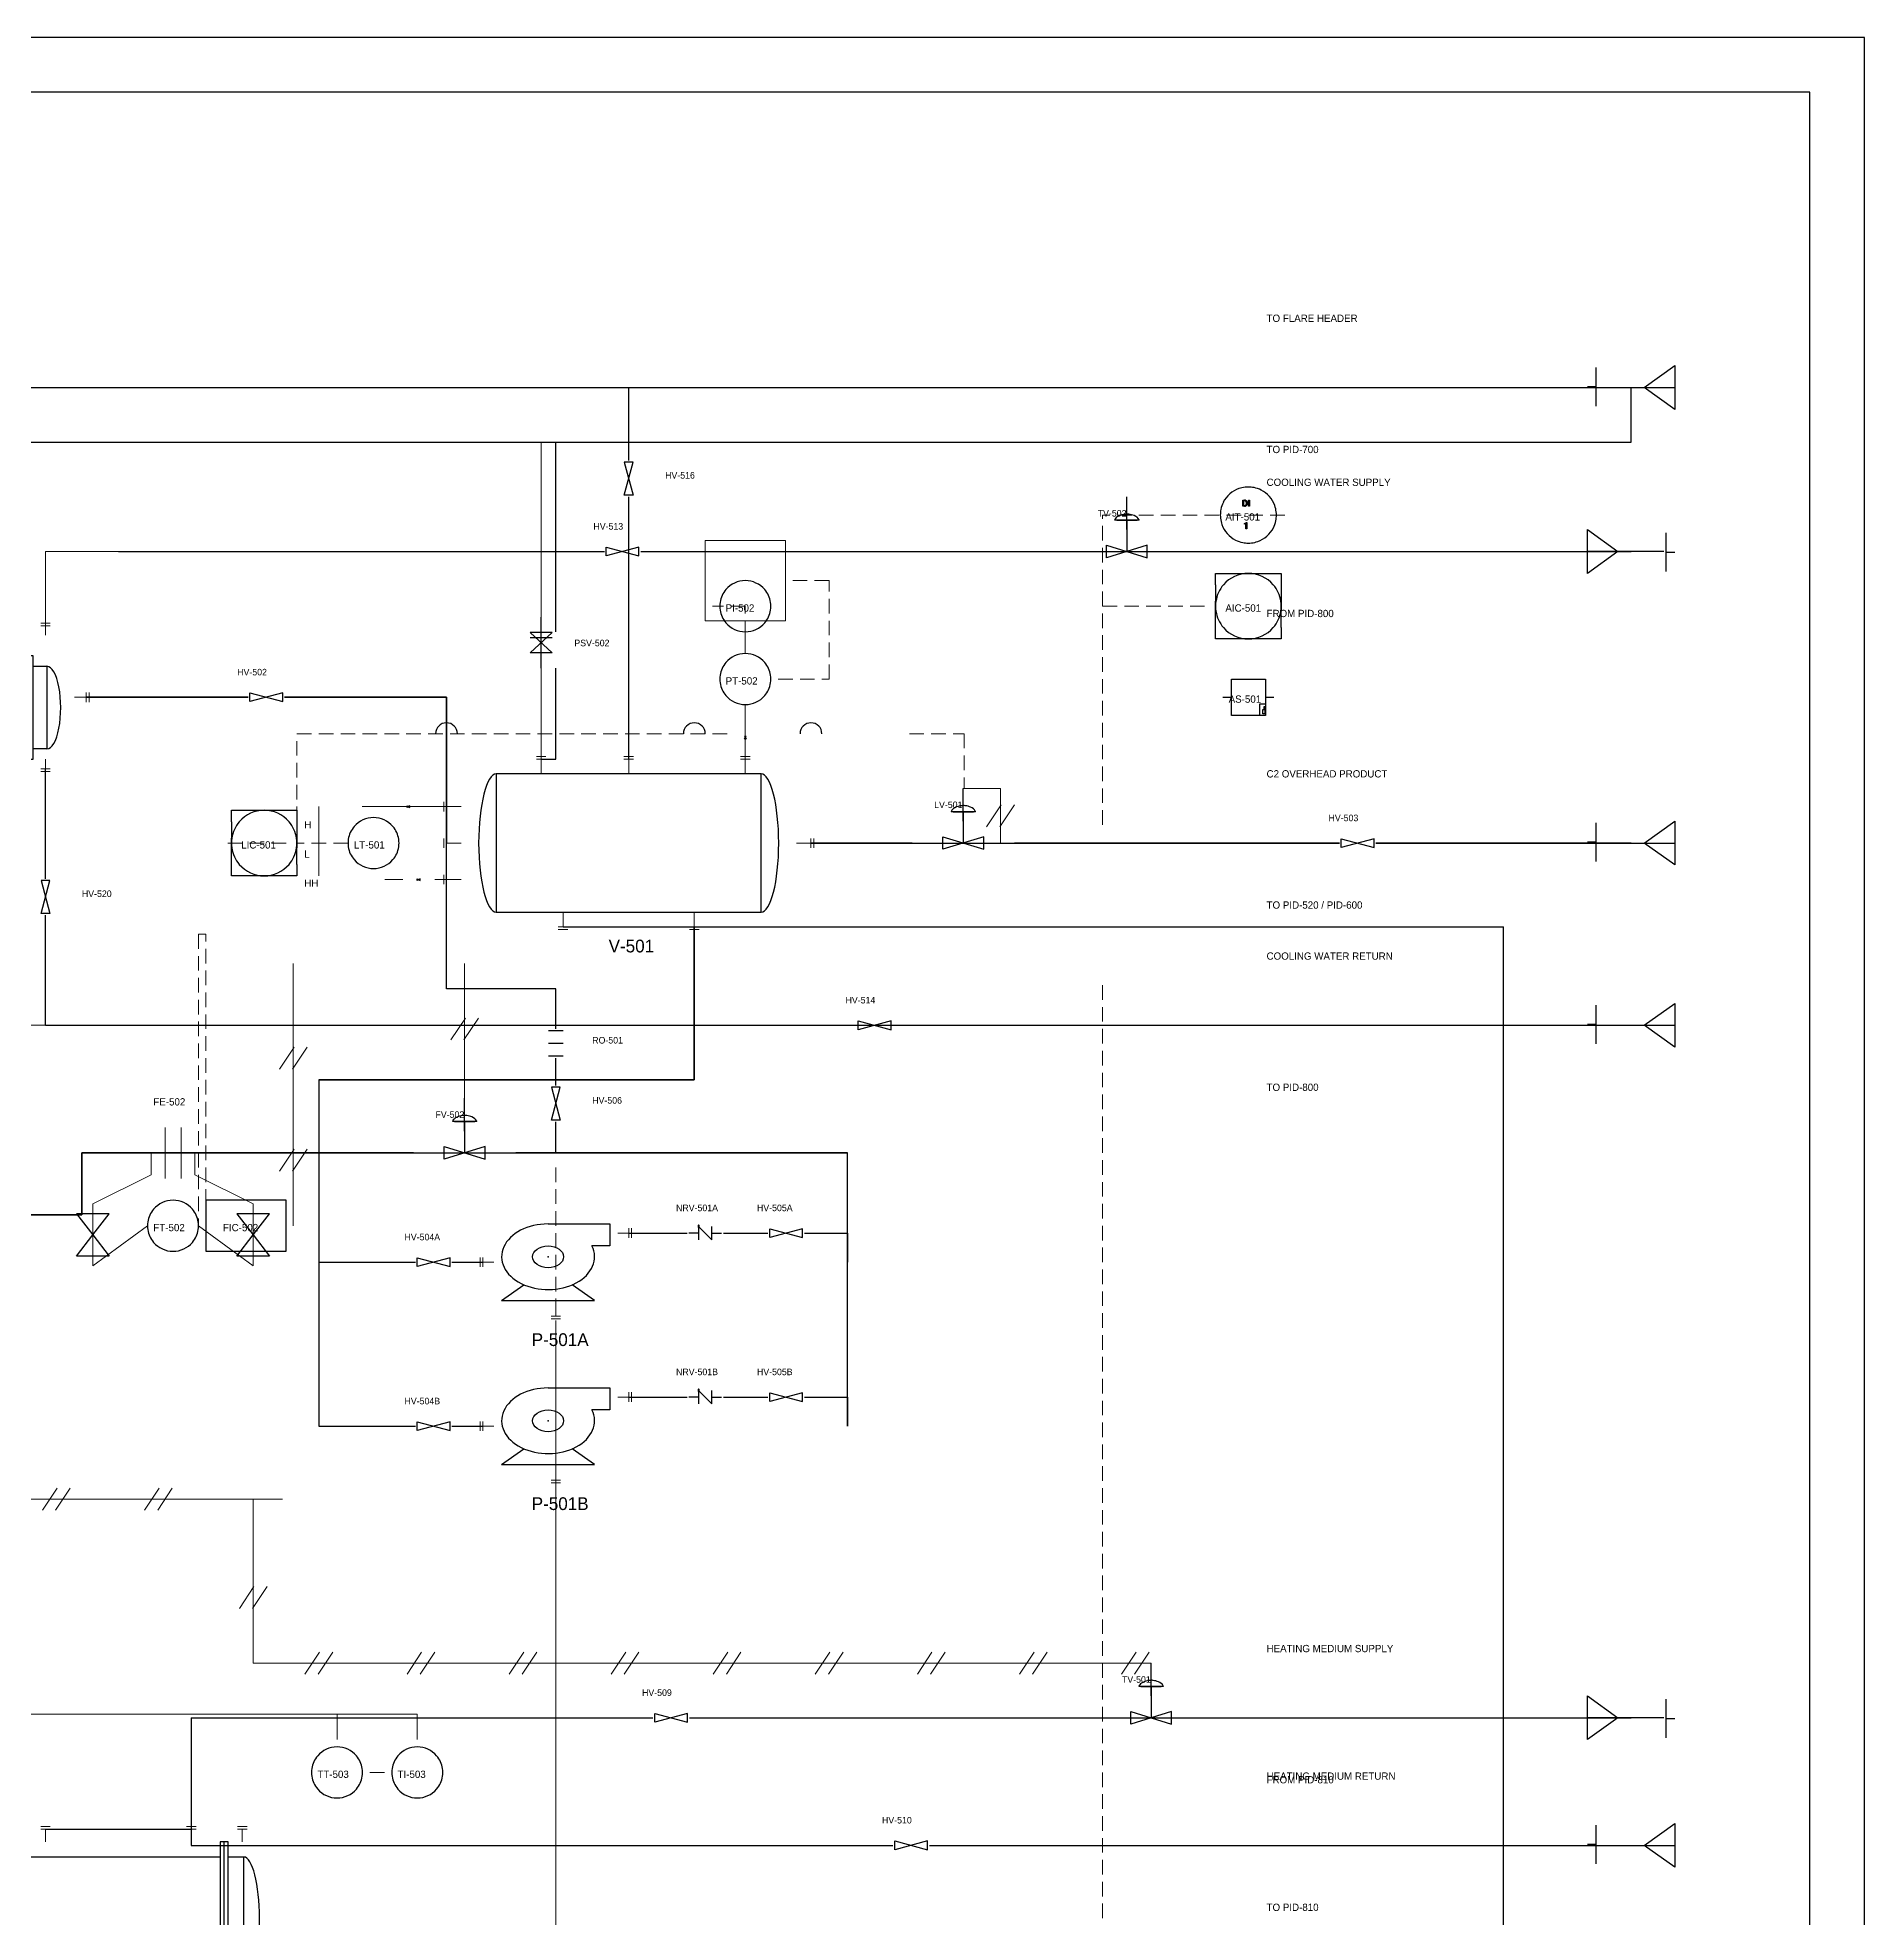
# Model space of a CAD drawing. Header units: metres. Extents: x 10 to 1179, y 10 to 831.
# Drawn here: x 678 to 1179, y 315 to 831 of the extents above; entities that cross this region are included whole.
import ezdxf

# ---------------------------------------------------------------- set-up
doc = ezdxf.new("R2010")
doc.units = ezdxf.units.M
for name, color, linetype in [('BORDER', 7, 'Continuous'), ('DRAIN', 8, 'Continuous'), ('FLARE', 7, 'Continuous'), ('IMPULSE_LINE', 8, 'Continuous'), ('INSTRUMENT', 7, 'Continuous'), ('NOZZLES', 7, 'Continuous'), ('PROCESS', 7, 'Continuous'), ('SIGNAL_ELECTRIC', 8, 'Continuous'), ('SIGNAL_PNEUMATIC', 8, 'Continuous'), ('SYMBOLS', 7, 'Continuous'), ('TEXT', 7, 'Continuous'), ('UTILITY', 8, 'Continuous'), ('VALVES', 7, 'Continuous')]:
    doc.layers.add(name, color=color, linetype=linetype)

# ---------------------------------------------------------------- blocks, each defined once
blk = doc.blocks.new('YAML_PID_OFFPAGE_CONNECTOR')
at = {"layer": 'DEFAULT_1_2_778'}
for p, q in [((2.649, 0.672), (2.649, -0.731)), ((2.683, -0.03), (3.324, -0.03))]:
    blk.add_line(p, q, dxfattribs=at)
at = {"layer": 'DEFAULT_255_2_778'}
for p, q in [((-3.324, 0), (-3.324, 0.794)), ((-3.324, 0.794), (-0.996, 0)), ((2.497, 0), (-3.324, 0)), ((-0.996, 0), (-3.324, -0.794)), ((-3.324, -0.794), (-3.324, 0))]:
    blk.add_line(p, q, dxfattribs=at)
blk = doc.blocks.new('YAML_PID_REBOILER')
for p, q in [((-1.6875, -0.625), (-1.6875, 0.625)), ((1.6875, -0.625), (1.6875, 0.625))]:
    blk.add_line(p, q)
for points in [[(-1.75, 0.625), (-1.625, 0.625), (-1.625, -0.625), (-1.75, -0.625)], [(1.75, 0.625), (1.625, 0.625), (1.625, -0.625), (1.75, -0.625)]]:
    blk.add_lwpolyline(points, close=True)
at = {"linetype": 'CONTINUOUS'}
for points in [[(-1.75, 0.5), (-2, 0.5), (-2, -0.5)], [(1.625, 0.5), (-1.625, 0.5)], [(1.75, -0.5), (2, -0.5), (2, 0.5), (1.75, 0.5)], [(-2, -0.5), (-1.75, -0.5)], [(-1.625, -0.5), (1.625, -0.5)]]:
    blk.add_lwpolyline(points, dxfattribs=at)
for centre, major_axis in [((-2, 0), (0, -0.5)), ((2, 0), (0, 0.5))]:
    blk.add_ellipse(centre, major_axis=major_axis, ratio=0.5, start_param=3.1415927, end_param=6.2831853)
blk = doc.blocks.new('YAML_PID_OVERHEAD_CONDENSER')
for p, q in [((-0.875, 0.75), (0.875, 0.75)), ((-1.6875, -0.75), (-1.6875, 0.5)), ((1.6875, -0.75), (1.6875, 0.5))]:
    blk.add_line(p, q)
for points in [[(-0.875, -0.625), (-0.875, 0.75), (-1.4375, 0.375), (-1.4375, -0.625)], [(0.875, -0.625), (0.875, 0.75), (1.4375, 0.375), (1.4375, -0.625)]]:
    blk.add_lwpolyline(points)
for points in [[(-1.75, 0.5), (-1.625, 0.5), (-1.625, -0.75), (-1.75, -0.75)], [(1.75, 0.5), (1.625, 0.5), (1.625, -0.75), (1.75, -0.75)]]:
    blk.add_lwpolyline(points, close=True)
at = {"linetype": 'CONTINUOUS'}
for points in [[(-1.75, 0.375), (-2, 0.375), (-2, -0.625)], [(-1.4375, 0.375), (-1.625, 0.375)], [(1.625, 0.375), (1.4375, 0.375)], [(1.75, 0.375), (2, 0.375), (2, -0.625)], [(-2, -0.625), (-1.75, -0.625)], [(-1.625, -0.625), (1.625, -0.625)], [(2, -0.625), (1.75, -0.625)]]:
    blk.add_lwpolyline(points, dxfattribs=at)
for centre, start_param, end_param in [((-2, -0.125), 3.1415927, 6.2831853), ((2, -0.125), 0, 3.1415927)]:
    blk.add_ellipse(centre, major_axis=(0, -0.5), ratio=0.5, start_param=start_param, end_param=end_param)
blk = doc.blocks.new('YAML_PID_REFLUX_DRUM')
at = {"layer": 'EQUIP'}
blk.add_lwpolyline([(-1.875, -0.5), (1.875, -0.5), (1.875, 0.5), (-1.875, 0.5)], close=True, dxfattribs=at)
for centre, major_axis in [((-1.875, 0), (0, -0.5)), ((1.875, 0), (0, 0.5))]:
    blk.add_ellipse(centre, major_axis=major_axis, ratio=0.5, start_param=3.141593, end_param=6.283185, dxfattribs=at)
blk = doc.blocks.new('YAML_PID_CENTRIFUGAL_PUMP')
for points in [[(-0.062, 0.437), (0.437, 0.437), (0.437, 0.187), (0.291, 0.187)], [(-0.438, -0.438), (-0.258, -0.258)], [(0.312, -0.438), (0.133, -0.258)], [(-0.438, -0.438), (0.312, -0.438)]]:
    blk.add_lwpolyline(points)
blk.add_circle((-0.062, 0.062), 0.125)
blk.add_arc((-0.062, 0.062), 0.375, 90, 19.4712)
blk.add_point((-0.062, 0.062))
blk = doc.blocks.new('YAML_PID_MANUAL_BLOCK_VALVE')
blk.add_lwpolyline([(-0.5, -0.3), (-0.5, 0.3), (0.5, -0.3), (0.5, 0.3), (-0.5, -0.3)])
blk = doc.blocks.new('YAML_PID_CONTROL_VALVE')
at = {"layer": 'DEFAULT_255_2_778'}
for p, q in [((1.59, 3.3), (-1.59, 3.3)), ((-1.32, 3.3), (1.32, 3.3)), ((0, 3.3), (0, -3.31)), ((1.59, 3.3), (1.59, 3.3)), ((2.65, -1.99), (-2.65, -4.64)), ((-2.65, -4.64), (-2.65, -1.99)), ((-2.65, -1.99), (2.65, -4.64)), ((2.65, -4.64), (2.65, -1.99)), ((-6.61, -3.31), (6.61, -3.31))]:
    blk.add_line(p, q, dxfattribs=at)
for centre, radius, start, end in [((-0.12, 3.05), 1.49, 139.274, 170.2375), ((0.08, 2.88), 1.75, 107.8085, 139.4549), ((0.03, 3.03), 1.6, 100.7622, 107.7138), ((0.01, 3.18), 1.44, 91.8616, 100.8049), ((0, 3.29), 1.33, 90.0038, 91.7662), ((0, 3.22), 1.41, 80.7831, 89.8951), ((-0.02, 3.11), 1.52, 79.284, 80.8774), ((-0.07, 2.91), 1.72, 54.0163, 78.868), ((0.03, 3), 1.59, 16.9721, 54.9197), ((0.18, 3.07), 1.43, 9.4624, 16.199)]:
    blk.add_arc(centre, radius, start, end, dxfattribs=at)
blk = doc.blocks.new('YAML_PID_CHECK_VALVE')
at = {"layer": 'DEFAULT_255_2_778'}
for p, q in [((-2.91, 1.19), (-2.91, 1.19)), ((2.65, -1.46), (-2.65, 1.19)), ((-2.65, 1.19), (2.65, -1.46)), ((-2.65, 1.19), (-2.65, -1.46)), ((2.65, -1.46), (2.65, 1.19)), ((-2.65, -0.13), (-6.61, -0.13)), ((2.65, -0.13), (6.61, -0.13))]:
    blk.add_line(p, q, dxfattribs=at)
for start, end in [(89.871, 180.129), (179.871, 270.129), (359.871, 90.129), (269.871, 0.129)]:
    blk.add_arc((-2.65, 1.19), 0.264, start, end, dxfattribs=at)
blk = doc.blocks.new('YAML_PID_RESTRICTION_ORIFICE')
for p, q in [((-0.5, -0.6), (-0.5, 0.6)), ((0, -0.6), (0, 0.6)), ((0.5, -0.6), (0.5, 0.6))]:
    blk.add_line(p, q)
blk = doc.blocks.new('YAML_PID_RELIEF_VALVE')
at = {"layer": 'DEFAULT_255_2_778'}
for p, q in [((2.65, 1.32), (-2.65, -1.32)), ((-2.65, -1.32), (-2.65, 1.32)), ((-2.65, 1.32), (2.65, -1.32)), ((1.32, 1.32), (1.32, -1.32)), ((2.65, -1.32), (2.65, 1.32)), ((-6.61, 0), (6.61, 0))]:
    blk.add_line(p, q, dxfattribs=at)
blk = doc.blocks.new('YAML_PID_FIELD_INSTRUMENT')
for start, end in [(40.5416, 139.4584), (171.3731, 188.6269), (139.4584, 171.3731), (8.6269, 40.5416), (351.3731, 8.6269), (188.6269, 220.5416), (220.5416, 319.4584), (319.4584, 351.3731)]:
    blk.add_arc((0, 0), 0.5, start, end)
blk = doc.blocks.new('YAML_PID_DCS_CONTROLLER')
for p, q in [((-0.5, 0.325), (-0.5, 0.075)), ((0.5, 0.325), (0.5, 0.075)), ((-0.5, -0.325), (-0.5, -0.075)), ((0.5, -0.325), (0.5, -0.075))]:
    blk.add_line(p, q)
for points in [[(-0.5, 0.325), (-0.5, 0.5), (0.5, 0.5), (0.5, 0.325)], [(-0.5, -0.075), (-0.5, 0.075)], [(0.5, 0.075), (0.5, -0.075)], [(0.5, -0.325), (0.5, -0.5), (-0.5, -0.5), (-0.5, -0.325)]]:
    blk.add_lwpolyline(points)
for start, end in [(139.4584, 171.3731), (40.5416, 139.4584), (8.6269, 40.5416), (171.3731, 188.6269), (351.3731, 8.6269), (188.6269, 220.5416), (319.4584, 351.3731), (220.5416, 319.4584)]:
    blk.add_arc((0, 0), 0.5, start, end)
blk = doc.blocks.new('YAML_PID_ANALYZER')
at = {"layer": 'DEFAULT_255_1_542'}
for p, q in [((-1.31, 2.06), (-1.31, 3.52)), ((-1.31, 3.52), (-0.9, 3.52)), ((-0.91, 2.06), (-1.31, 2.06)), ((-0.9, 3.37), (-1.12, 3.37)), ((-1.12, 3.37), (-1.12, 2.22)), ((-1.12, 2.22), (-0.92, 2.22)), ((-0.45, 2.75), (-0.45, 2.84)), ((-0.26, 2.84), (-0.26, 2.75)), ((0.05, 2.06), (0.05, 3.52)), ((0.05, 3.52), (0.24, 3.52)), ((0.24, 2.06), (0.05, 2.06)), ((0.24, 3.52), (0.24, 2.06)), ((-0.94, -1.96), (-0.4, -1.76)), ((-0.94, -2.13), (-0.94, -1.96)), ((-0.56, -1.99), (-0.94, -2.13)), ((-0.56, -3.23), (-0.56, -1.99)), ((-0.37, -3.23), (-0.56, -3.23)), ((-0.4, -1.76), (-0.37, -1.76)), ((-0.37, -1.76), (-0.37, -3.23))]:
    blk.add_line(p, q, dxfattribs=at)
for centre, radius, start, end in [((-0.91, 2.8), 0.576, 269.4971, 284.0204), ((-0.92, 2.91), 0.849, 270.4445, 278.451), ((-0.9, 2.79), 0.733, 75.4101, 90.3803), ((-0.9, 2.79), 0.571, 79.2151, 89.7446), ((-0.86, 2.98), 0.385, 40.384, 80.1432), ((-0.88, 2.72), 0.658, 278.1073, 299.0339), ((-0.87, 2.63), 0.399, 283.77, 318.1556), ((-0.87, 2.91), 0.61, 60.1456, 75.189), ((-0.91, 2.66), 0.452, 318.7416, 343.6873), ((-0.85, 2.95), 0.57, 26.5254, 60.1451), ((-0.89, 2.95), 0.426, 26.5778, 40.1533), ((-0.84, 2.64), 0.561, 299.2531, 333.4571), ((-1.01, 2.9), 0.554, 9.6572, 26.1932), ((-1.14, 2.73), 0.688, 343.3325, 355.8548), ((-1.3, 2.84), 0.854, 359.6455, 9.8607), ((-1.4, 2.75), 0.951, 355.4989, 0.0788), ((-0.99, 2.87), 0.729, 7.403, 26.8321), ((-0.96, 2.7), 0.699, 333.0707, 348.7181), ((-1.17, 2.74), 0.91, 348.729, 0.3013), ((-1.19, 2.84), 0.93, 0.1606, 7.7176)]:
    blk.add_arc(centre, radius, start, end, dxfattribs=at)
at = {"layer": 'DEFAULT_255_2_778'}
blk.add_line((-6.61, 0), (-6.61, 0), dxfattribs=at)
for centre, radius, start, end in [((-0.01, 0.01), 6.61, 109.7078, 153.0328), ((-0.02, 0.01), 6.6, 96.3164, 109.6517), ((0, -0.13), 6.74, 89.9875, 96.3278), ((0, -0.08), 6.69, 78.5415, 90.0352), ((0.03, 0.04), 6.57, 63.0463, 78.5245), ((0.01, 0.01), 6.61, 19.7078, 63.0328), ((0.08, 0), 6.69, 168.5415, 180.0352), ((-0.04, 0.03), 6.57, 153.0463, 168.5245), ((0.01, 0.02), 6.6, 6.3164, 19.6517), ((-0.13, 0), 6.74, 359.9875, 6.3278), ((0.13, 0), 6.74, 179.9875, 186.3278), ((-0.01, -0.02), 6.6, 186.3164, 199.6517), ((-0.01, -0.01), 6.61, 199.7078, 243.0328), ((0.01, -0.01), 6.61, 289.7078, 333.0328), ((0.04, -0.03), 6.57, 333.0463, 348.5245), ((-0.08, 0), 6.69, 348.5415, 0.0352), ((-0.03, -0.04), 6.57, 243.0463, 258.5245), ((0, 0.08), 6.69, 258.5415, 270.0352), ((0, 0.13), 6.74, 269.9875, 276.3278), ((0.02, -0.01), 6.6, 276.3164, 289.6517)]:
    blk.add_arc(centre, radius, start, end, dxfattribs=at)
blk = doc.blocks.new('YAML_PID_SAMPLE_POINT')
at = {"layer": 'DEFAULT_255_2_778'}
for p, q in [((-7.97, 0), (-5.32, 0)), ((-5.26, 2.65), (5.33, 2.65)), ((-5.26, -2.65), (-5.26, 2.65)), ((5.32, 0), (7.97, 0)), ((5.33, 2.65), (5.33, -2.65)), ((5.33, -2.65), (-5.26, -2.65)), ((3.61, -0.93), (5.33, -0.93)), ((3.61, -2.65), (3.61, -0.93)), ((5.33, -2.65), (3.61, -2.65)), ((4.53, -2.38), (4.53, -1.77)), ((4.53, -1.77), (4.89, -1.77)), ((4.89, -2.38), (4.53, -2.38)), ((4.89, -1.77), (4.89, -1.32)), ((4.89, -1.32), (5.19, -1.32)), ((5.19, -2.38), (4.89, -2.38)), ((5.19, -1.32), (5.19, -2.38)), ((5.33, -0.93), (5.33, -2.65))]:
    blk.add_line(p, q, dxfattribs=at)

msp = doc.modelspace()

# ---------------------------------------------------------------- linework, layer by layer
at = {"layer": 'BORDER'}
for points in [[(10, 10), (1179, 10), (1179, 831), (10, 831), (10, 10)], [(25, 25), (1164, 25), (1164, 816), (25, 816), (25, 25)]]:
    msp.add_lwpolyline(points, dxfattribs=at)
at = {"layer": 'DRAIN', "lineweight": 25}
for points in [[(680, 600.2), (680, 630.4)], [(680, 560), (680, 590.2)], [(822, 587), (1080, 587)], [(1080, 125), (1080, 587)], [(680, 560), (1115, 560)]]:
    msp.add_lwpolyline(points, dxfattribs=at)
at = {"layer": 'FLARE', "lineweight": 13}
for p, q in [((816, 672), (816, 720)), ((816, 633), (816, 658))]:
    msp.add_line(p, q, dxfattribs=at)
at = {"layer": 'FLARE', "lineweight": 25}
for points in [[(600, 735), (1115, 735)], [(840, 715), (840, 735)], [(840, 735), (1115, 735)], [(1115, 720), (1115, 735)], [(1115, 720), (1115, 735)], [(1115, 720), (1115, 735)], [(430, 720), (1115, 720)], [(465, 720), (1115, 720)], [(820, 672), (820, 720)], [(820, 720), (1115, 720)], [(840, 633), (840, 705)], [(820, 633), (820, 658)], [(816, 633), (820, 633)]]:
    msp.add_lwpolyline(points, dxfattribs=at)
at = {"layer": 'IMPULSE_LINE', "lineweight": 13}
for p, q in [((872, 662), (872, 671)), ((872, 638), (872, 648)), ((872, 633), (872, 638)), ((755, 620), (755, 601)), ((775, 620), (766.9, 620)), ((790, 620), (784, 620)), ((778, 600), (773.1, 600)), ((790, 600), (786.8, 600)), ((653.6, 371), (782, 371)), ((760, 371), (760, 364)), ((782, 371), (782, 364))]:
    msp.add_line(p, q, dxfattribs=at)
at = {"layer": 'IMPULSE_LINE', "lineweight": 18}
for p, q in [((790, 620), (766.92, 620)), ((709, 525), (709, 519)), ((721, 525), (721, 519)), ((709, 519), (693, 511)), ((721, 519), (737, 511)), ((693, 511), (693, 494)), ((737, 511), (737, 494)), ((693, 494), (708, 505)), ((737, 494), (722, 505))]:
    msp.add_line(p, q, dxfattribs=at)
at = {"layer": 'INSTRUMENT'}
for p, q in [((976.67, 696), (976.67, 705)), ((820, 668), (820, 680)), ((931.8, 616), (931.8, 625)), ((795, 531), (795, 540)), ((983.33, 376), (983.33, 385))]:
    msp.add_line(p, q, dxfattribs=at)
at = {"layer": 'INSTRUMENT', "lineweight": 18}
for p, q in [((712.8, 518), (712.8, 532)), ((717.2, 518), (717.2, 532))]:
    msp.add_line(p, q, dxfattribs=at)
at = {"layer": 'INSTRUMENT', "lineweight": 13}
msp.add_lwpolyline([(861, 671), (883, 671), (883, 693), (861, 693), (861, 671)], dxfattribs=at)
at = {"layer": 'INSTRUMENT'}
msp.add_lwpolyline([(724, 498), (746, 498), (746, 512), (724, 512), (724, 498)], dxfattribs=at)
at = {"layer": 'NOZZLES', "lineweight": 13}
for p, q in [((681.3, 670.35), (678.7, 670.35)), ((681.3, 669.6), (678.7, 669.6)), ((680, 667), (680, 670)), ((680, 667), (680, 669.6)), ((691.2, 648.7), (691.2, 651.3)), ((691.95, 648.7), (691.95, 651.3)), ((688, 650), (691.2, 650)), ((678.7, 630.4), (681.3, 630.4)), ((678.7, 629.65), (681.3, 629.65)), ((680, 633), (680, 630.4)), ((817.3, 633.75), (814.7, 633.75)), ((817.3, 633), (814.7, 633)), ((816, 629), (816, 633)), ((841.3, 633.75), (838.7, 633.75)), ((841.3, 633), (838.7, 633)), ((840, 629), (840, 633)), ((873.3, 633.75), (870.7, 633.75)), ((873.3, 633), (870.7, 633)), ((872, 629), (872, 633)), ((789.25, 621.3), (789.25, 618.7)), ((790, 621.3), (790, 618.7)), ((794, 620), (790, 620)), ((789.25, 611.3), (789.25, 608.7)), ((790, 611.3), (790, 608.7)), ((794, 610), (790, 610)), ((886, 610), (890, 610)), ((890, 608.7), (890, 611.3)), ((890.75, 608.7), (890.75, 611.3)), ((789.25, 601.3), (789.25, 598.7)), ((790, 601.3), (790, 598.7)), ((794, 600), (790, 600)), ((822, 591), (822, 587)), ((858, 591), (858, 587)), ((820.7, 587), (823.3, 587)), ((820.7, 586.25), (823.3, 586.25)), ((856.7, 587), (859.3, 587)), ((856.7, 586.25), (859.3, 586.25)), ((837, 503), (840, 503)), ((840, 501.7), (840, 504.3)), ((840.75, 501.7), (840.75, 504.3)), ((799.25, 496.3), (799.25, 493.7)), ((800, 496.3), (800, 493.7)), ((803, 495), (800, 495)), ((818.7, 480.2), (821.3, 480.2)), ((820, 483), (820, 480.2)), ((818.7, 479.45), (821.3, 479.45)), ((840, 456.7), (840, 459.3)), ((840.75, 456.7), (840.75, 459.3)), ((837, 458), (840, 458)), ((799.25, 451.3), (799.25, 448.7)), ((800, 451.3), (800, 448.7)), ((803, 450), (800, 450)), ((818.7, 435.2), (821.3, 435.2)), ((818.7, 434.45), (821.3, 434.45)), ((820, 438), (820, 435.2)), ((681.3, 340.15), (678.7, 340.15)), ((681.3, 339.4), (678.7, 339.4)), ((680, 336), (680, 339.4)), ((721.3, 340.15), (718.7, 340.15)), ((721.3, 339.4), (718.7, 339.4)), ((720, 336), (720, 339.4)), ((735.3, 340.15), (732.7, 340.15)), ((735.3, 339.4), (732.7, 339.4)), ((734, 336), (734, 339.4))]:
    msp.add_line(p, q, dxfattribs=at)
at = {"layer": 'PROCESS', "lineweight": 35}
for points in [[(691.2, 650), (735.6, 650)], [(745.6, 650), (790, 650)], [(790, 650), (790, 610)], [(890, 610), (917.8, 610)], [(945.8, 610), (1000, 610)], [(1000, 610), (1035, 610)], [(1045, 610), (1115, 610)], [(858, 587), (858, 545)], [(858, 545), (755, 545)], [(690, 525), (781, 525)], [(690, 525), (690, 508)], [(809, 525), (900, 525)], [(690, 508), (552.8, 508)]]:
    msp.add_lwpolyline(points, dxfattribs=at)
at = {"layer": 'PROCESS', "lineweight": 25}
for points in [[(790, 570), (790, 610)], [(820, 570), (790, 570)], [(820, 559), (820, 570)], [(820, 543.5), (820, 551)], [(755, 545), (755, 495)], [(755, 545), (755, 450)], [(820, 525), (820, 533.5)], [(900, 495), (900, 525)], [(900, 450), (900, 525)], [(840, 503), (856, 503)], [(866, 503), (878.2, 503)], [(888.2, 503), (900, 503)], [(900, 503), (900, 495)], [(755, 495), (781.5, 495)], [(791.5, 495), (800, 495)], [(840, 458), (856, 458)], [(866, 458), (878.2, 458)], [(888.2, 458), (900, 458)], [(900, 458), (900, 450)], [(755, 450), (781.5, 450)], [(791.5, 450), (800, 450)]]:
    msp.add_lwpolyline(points, dxfattribs=at)
at = {"layer": 'SIGNAL_ELECTRIC', "lineweight": 18}
for p, q in [((972, 700), (970, 700)), ((970, 699), (970, 700)), ((970, 693), (970, 697)), ((978, 700), (974, 700)), ((984, 700), (980, 700)), ((990, 700), (986, 700)), ((996, 700), (992, 700)), ((1002, 700), (998, 700)), ((1008, 700), (1004, 700)), ((1014, 700), (1010, 700)), ((1020, 700), (1016, 700)), ((970, 687), (970, 691)), ((970, 681), (970, 685)), ((970, 675), (970, 679)), ((866, 675), (863, 675)), ((872, 675), (868, 675)), ((872, 673), (872, 675)), ((970, 675), (974, 675)), ((970, 669), (970, 673)), ((976, 675), (980, 675)), ((982, 675), (986, 675)), ((988, 675), (992, 675)), ((994, 675), (998, 675)), ((970, 663), (970, 667)), ((970, 657), (970, 661)), ((970, 651), (970, 655)), ((970, 645), (970, 649)), ((970, 639), (970, 643)), ((970, 633), (970, 637)), ((970, 627), (970, 631)), ((970, 621), (970, 625)), ((970, 615), (970, 619)), ((734, 610), (730, 610)), ((740, 610), (736, 610)), ((746, 610), (742, 610)), ((722, 585), (722, 581)), ((722, 585), (724, 585)), ((724, 583), (724, 585)), ((722, 579), (722, 575)), ((724, 577), (724, 581)), ((722, 573), (722, 569)), ((724, 571), (724, 575)), ((724, 565), (724, 569)), ((970, 567), (970, 571)), ((722, 567), (722, 563)), ((724, 559), (724, 563)), ((970, 561), (970, 565)), ((722, 561), (722, 557)), ((970, 555), (970, 559)), ((722, 555), (722, 551)), ((724, 553), (724, 557)), ((970, 549), (970, 553)), ((722, 549), (722, 545)), ((724, 547), (724, 551)), ((722, 543), (722, 539)), ((724, 541), (724, 545)), ((970, 543), (970, 547)), ((722, 537), (722, 533)), ((724, 535), (724, 539)), ((970, 537), (970, 541)), ((724, 529), (724, 533)), ((970, 531), (970, 535)), ((722, 531), (722, 527)), ((724, 523), (724, 527)), ((970, 525), (970, 529)), ((722, 525), (722, 521)), ((970, 519), (970, 523)), ((722, 519), (722, 515)), ((724, 517), (724, 521)), ((820, 521), (820, 517)), ((970, 513), (970, 517)), ((722, 513), (722, 509)), ((724, 511), (724, 515)), ((820, 515), (820, 511)), ((970, 507), (970, 511)), ((722, 507), (722, 505)), ((724, 505), (724, 509)), ((820, 509), (820, 505)), ((820, 503), (820, 499)), ((970, 501), (970, 505)), ((820, 497), (820, 493)), ((970, 495), (970, 499)), ((820, 491), (820, 487)), ((970, 489), (970, 493)), ((970, 483), (970, 487)), ((820, 485), (820, 481)), ((970, 477), (970, 481)), ((820, 479), (820, 475)), ((820, 476), (820, 472)), ((970, 471), (970, 475)), ((820, 473), (820, 469)), ((820, 470), (820, 466)), ((820, 467), (820, 463)), ((970, 465), (970, 469)), ((820, 464), (820, 460)), ((820, 461), (820, 457)), ((970, 459), (970, 463)), ((820, 458), (820, 454)), ((820, 455), (820, 451)), ((970, 453), (970, 457)), ((820, 452), (820, 448)), ((820, 449), (820, 445)), ((970, 447), (970, 451)), ((820, 446), (820, 442)), ((970, 441), (970, 445)), ((820, 443), (820, 439)), ((820, 440), (820, 436)), ((970, 435), (970, 439)), ((820, 437), (820, 433)), ((820, 434), (820, 430)), ((679, 430), (675, 430)), ((679, 430), (683, 430)), ((685, 430), (681, 430)), ((685, 430), (689, 430)), ((691, 430), (687, 430)), ((691, 430), (695, 430)), ((697, 430), (693, 430)), ((697, 430), (701, 430)), ((703, 430), (699, 430)), ((703, 430), (707, 430)), ((709, 430), (705, 430)), ((709, 430), (713, 430)), ((715, 430), (711, 430)), ((715, 430), (719, 430)), ((721, 430), (717, 430)), ((721, 430), (725, 430)), ((727, 430), (723, 430)), ((727, 430), (731, 430)), ((733, 430), (729, 430)), ((733, 430), (737, 430)), ((739, 430), (735, 430)), ((739, 430), (743, 430)), ((745, 430), (741, 430)), ((820, 431), (820, 427)), ((970, 429), (970, 433)), ((820, 428), (820, 424)), ((820, 425), (820, 421)), ((970, 423), (970, 427)), ((820, 422), (820, 418)), ((820, 419), (820, 415)), ((970, 417), (970, 421)), ((820, 416), (820, 412)), ((820, 413), (820, 409)), ((970, 411), (970, 415)), ((820, 410), (820, 406)), ((970, 405), (970, 409)), ((820, 407), (820, 403)), ((820, 404), (820, 400)), ((970, 399), (970, 403)), ((820, 401), (820, 397)), ((820, 398), (820, 394)), ((820, 395), (820, 391)), ((970, 393), (970, 397)), ((820, 392), (820, 388)), ((820, 389), (820, 385)), ((970, 387), (970, 391)), ((820, 386), (820, 382)), ((820, 383), (820, 379)), ((970, 381), (970, 385)), ((820, 380), (820, 376)), ((820, 377), (820, 373)), ((970, 375), (970, 379)), ((820, 374), (820, 370)), ((970, 369), (970, 373)), ((820, 371), (820, 367)), ((820, 368), (820, 364)), ((970, 363), (970, 367)), ((820, 365), (820, 361)), ((820, 362), (820, 358)), ((820, 359), (820, 355)), ((970, 357), (970, 361)), ((769, 355), (773, 355)), ((820, 356), (820, 352)), ((820, 353), (820, 349)), ((970, 351), (970, 355)), ((820, 350), (820, 346)), ((820, 347), (820, 343)), ((970, 345), (970, 349)), ((820, 344), (820, 340)), ((820, 341), (820, 337)), ((970, 339), (970, 343)), ((820, 338), (820, 334)), ((970, 333), (970, 337)), ((820, 335), (820, 331)), ((820, 332), (820, 328)), ((970, 327), (970, 331)), ((820, 329), (820, 325)), ((820, 326), (820, 322)), ((820, 323), (820, 319)), ((820, 320), (820, 316)), ((970, 321), (970, 325)), ((820, 317), (820, 313)), ((970, 315), (970, 319))]:
    msp.add_line(p, q, dxfattribs=at)
at = {"layer": 'SIGNAL_ELECTRIC', "lineweight": 13}
for p, q in [((889, 682), (885, 682)), ((895, 682), (891, 682)), ((895, 679), (895, 682)), ((895, 673), (895, 677)), ((895, 667), (895, 671)), ((895, 661), (895, 665)), ((895, 655), (895, 659)), ((881, 655), (885, 655)), ((887, 655), (891, 655)), ((893, 655), (895, 655)), ((749, 640), (753, 640)), ((755, 640), (759, 640)), ((761, 640), (765, 640)), ((767, 640), (771, 640)), ((773, 640), (777, 640)), ((779, 640), (783, 640)), ((785, 640), (789, 640)), ((791, 640), (795, 640)), ((797, 640), (801, 640)), ((803, 640), (807, 640)), ((809, 640), (813, 640)), ((815, 640), (819, 640)), ((821, 640), (825, 640)), ((827, 640), (831, 640)), ((833, 640), (837, 640)), ((839, 640), (843, 640)), ((845, 640), (849, 640)), ((851, 640), (855, 640)), ((857, 640), (861, 640)), ((863, 640), (867, 640)), ((917, 640), (921, 640)), ((923, 640), (927, 640)), ((929, 640), (932, 640)), ((932, 640), (932, 636)), ((749, 634), (749, 638)), ((749, 628), (749, 632)), ((932, 634), (932, 630)), ((749, 622), (749, 626)), ((932, 628), (932, 625)), ((749, 616), (749, 620)), ((749, 610), (749, 614)), ((751, 610), (749, 610)), ((757, 610), (753, 610)), ((763, 610), (759, 610))]:
    msp.add_line(p, q, dxfattribs=at)
at = {"layer": 'SIGNAL_ELECTRIC'}
for centre in [(790, 640), (858, 640), (890, 640)]:
    msp.add_arc(centre, 3, 0, 180, dxfattribs=at)
at = {"layer": 'SIGNAL_PNEUMATIC', "lineweight": 18}
for p, q in [((942, 625), (931.8, 625)), ((942, 610), (942, 625)), ((938.2, 614.5), (942.2, 620.5)), ((941.8, 614.5), (945.8, 620.5)), ((748, 505), (748, 577)), ((795, 577), (795, 540)), ((791.2, 556), (795.2, 562)), ((794.8, 556), (798.8, 562)), ((744.2, 548), (748.2, 554)), ((747.8, 548), (751.8, 554)), ((744.2, 520), (748.2, 526)), ((747.8, 520), (751.8, 526)), ((637, 430), (737, 430)), ((679.2, 427), (683.2, 433)), ((682.8, 427), (686.8, 433)), ((707.2, 427), (711.2, 433)), ((710.8, 427), (714.8, 433)), ((737, 385), (737, 430)), ((733.2, 400), (737.2, 406)), ((736.8, 400), (740.8, 406)), ((751.2, 382), (755.2, 388)), ((754.8, 382), (758.8, 388)), ((779.2, 382), (783.2, 388)), ((782.8, 382), (786.8, 388)), ((807.2, 382), (811.2, 388)), ((810.8, 382), (814.8, 388)), ((835.2, 382), (839.2, 388)), ((838.8, 382), (842.8, 388)), ((863.2, 382), (867.2, 388)), ((866.8, 382), (870.8, 388)), ((891.2, 382), (895.2, 388)), ((894.8, 382), (898.8, 388)), ((919.2, 382), (923.2, 388)), ((922.8, 382), (926.8, 388)), ((947.2, 382), (951.2, 388)), ((950.8, 382), (954.8, 388)), ((975.2, 382), (979.2, 388)), ((978.8, 382), (982.8, 388)), ((737, 385), (983.33, 385))]:
    msp.add_line(p, q, dxfattribs=at)
at = {"layer": 'UTILITY', "lineweight": 18}
for points in [[(700, 690), (680, 690), (680, 670)], [(632, 630), (632, 560), (700, 560)]]:
    msp.add_lwpolyline(points, dxfattribs=at)
at = {"layer": 'UTILITY', "lineweight": 25}
for points in [[(700, 690), (833.33, 690)], [(843.33, 690), (962.67, 690)], [(990.67, 690), (1115, 690)], [(700, 560), (902.5, 560)], [(912.5, 560), (1115, 560)], [(720, 370), (846.67, 370)], [(720, 370), (720, 339.4)], [(856.67, 370), (969.33, 370)], [(997.33, 370), (1115, 370)], [(680, 339.4), (720, 339.4)], [(720, 339.4), (720, 335)], [(720, 335), (912.5, 335)], [(922.5, 335), (1115, 335)]]:
    msp.add_lwpolyline(points, dxfattribs=at)
at = {"layer": 'VALVES'}
for points in [[(688.5, 508.3), (693, 502.5), (697.5, 508.3), (688.5, 508.3)], [(732.5, 508.3), (737, 502.5), (741.5, 508.3), (732.5, 508.3)], [(688.5, 496.7), (693, 502.5), (697.5, 496.7), (688.5, 496.7)], [(732.5, 496.7), (737, 502.5), (741.5, 496.7), (732.5, 496.7)]]:
    msp.add_lwpolyline(points, dxfattribs=at)

# ---------------------------------------------------------------- block references
at = {"layer": 'SYMBOLS'}
for name, p, xscale, yscale, rotation in [('YAML_PID_OFFPAGE_CONNECTOR', (1115, 735), 3.6103034812080543, 7.559055118110234, 180), ('YAML_PID_MANUAL_BLOCK_VALVE', (840, 710), 9, 4, 90), ('YAML_PID_RELIEF_VALVE', (816, 665), 1.0582650500408188, 2.267745105450147, 90), ('YAML_PID_MANUAL_BLOCK_VALVE', (872, 638.85), 0.75, 0.75, 90), ('YAML_PID_OFFPAGE_CONNECTOR', (1115, 610), 3.6103034812080543, 7.559055118110234, 180), ('YAML_PID_MANUAL_BLOCK_VALVE', (680, 595.2), 9, 4, 90), ('YAML_PID_OFFPAGE_CONNECTOR', (1115, 560), 3.6103034812080543, 7.559055118110234, 180), ('YAML_PID_RESTRICTION_ORIFICE', (820, 555), 7, 3.333333333333333, 90), ('YAML_PID_MANUAL_BLOCK_VALVE', (820, 538.5), 9, 4, 90), ('YAML_PID_OFFPAGE_CONNECTOR', (1115, 335), 3.6103034812080543, 7.559055118110234, 180)]:
    msp.add_blockref(name, p, dxfattribs=dict(at, xscale=xscale, yscale=yscale, rotation=rotation))
for name, p, xscale, yscale in [('YAML_PID_ANALYZER', (1010, 700), 1.1638494030954656, 1.1638494030954656), ('YAML_PID_CONTROL_VALVE', (976.67, 694.29), 2.1165301000816377, 1.294311383901137), ('YAML_PID_OFFPAGE_CONNECTOR', (1115, 690), 3.6103034812080543, 7.559055118110234), ('YAML_PID_MANUAL_BLOCK_VALVE', (838.33, 690), 9, 4), ('YAML_PID_FIELD_INSTRUMENT', (872, 675), 14, 14), ('YAML_PID_DCS_CONTROLLER', (1010, 675), 18, 18), ('YAML_PID_OVERHEAD_CONDENSER', (650, 650), 15.2, 22.666666666666668), ('YAML_PID_FIELD_INSTRUMENT', (872, 655), 14, 14), ('YAML_PID_MANUAL_BLOCK_VALVE', (740.6, 650), 9, 4), ('YAML_PID_SAMPLE_POINT', (1010, 650), 0.8782329952136302, 1.8897518755787364), ('YAML_PID_REFLUX_DRUM', (840, 610), 19.36842105263158, 38), ('YAML_PID_MANUAL_BLOCK_VALVE', (779.61, 620), 0.75, 0.75), ('YAML_PID_CONTROL_VALVE', (931.8, 614.29), 2.1165301000816377, 1.294311383901137), ('YAML_PID_DCS_CONTROLLER', (740, 610), 18, 18), ('YAML_PID_FIELD_INSTRUMENT', (770, 610), 14, 14), ('YAML_PID_MANUAL_BLOCK_VALVE', (1040, 610), 9, 4), ('YAML_PID_MANUAL_BLOCK_VALVE', (782.39, 600), 0.75, 0.75), ('YAML_PID_MANUAL_BLOCK_VALVE', (907.5, 560), 9, 4), ('YAML_PID_CONTROL_VALVE', (795, 529.29), 2.1165301000816377, 1.294311383901137), ('YAML_PID_FIELD_INSTRUMENT', (715, 505), 14, 14), ('YAML_PID_CENTRIFUGAL_PUMP', (820, 495), 34, 24), ('YAML_PID_CHECK_VALVE', (861, 503.18), 0.6803132464548122, 1.3743969704442458), ('YAML_PID_MANUAL_BLOCK_VALVE', (883.2, 503), 9, 4), ('YAML_PID_MANUAL_BLOCK_VALVE', (786.5, 495), 9, 4), ('YAML_PID_CENTRIFUGAL_PUMP', (820, 450), 34, 24), ('YAML_PID_CHECK_VALVE', (861, 458.18), 0.6803132464548122, 1.3743969704442458), ('YAML_PID_MANUAL_BLOCK_VALVE', (883.2, 458), 9, 4), ('YAML_PID_MANUAL_BLOCK_VALVE', (786.5, 450), 9, 4), ('YAML_PID_CONTROL_VALVE', (983.33, 374.29), 2.1165301000816377, 1.294311383901137), ('YAML_PID_OFFPAGE_CONNECTOR', (1115, 370), 3.6103034812080543, 7.559055118110234), ('YAML_PID_MANUAL_BLOCK_VALVE', (851.67, 370), 9, 4), ('YAML_PID_FIELD_INSTRUMENT', (760, 355), 14, 14), ('YAML_PID_FIELD_INSTRUMENT', (782, 355), 14, 14), ('YAML_PID_REBOILER', (700, 315), 17.2, 33.6), ('YAML_PID_MANUAL_BLOCK_VALVE', (917.5, 335), 9, 4)]:
    msp.add_blockref(name, p, dxfattribs=dict(at, xscale=xscale, yscale=yscale))

# ---------------------------------------------------------------- texts
at = {"layer": 'TEXT'}
for s, height, p in [('TO FLARE HEADER', 2, (1015, 753)), ('TO PID-700', 2, (1015, 717)), ('HV-516', 1.8, (850, 710)), ('COOLING WATER SUPPLY', 2, (1015, 708)), ('HV-513', 1.8, (830.33, 696)), ('TV-502', 1.8, (968.67, 699.6)), ('AIT-501', 2, (1003.7, 698.5)), ('PI-502', 2, (866.6, 673.5)), ('AIC-501', 2, (1003.7, 673.5)), ('FROM PID-800', 2, (1015, 672)), ('PSV-502', 1.8, (825.1, 664)), ('HV-502', 1.8, (732.6, 656)), ('PT-502', 2, (866.6, 653.5)), ('AS-501', 2, (1004.6, 648.5)), ('C2 OVERHEAD PRODUCT', 2, (1015, 628)), ('LV-501', 1.8, (923.8, 619.6)), ('H', 2, (751, 614)), ('H', 2, (751, 614)), ('H', 2, (751, 614)), ('H', 2, (751, 614)), ('H', 2, (751, 614)), ('HV-503', 1.8, (1032, 616)), ('LIC-501', 2, (733.7, 608.5)), ('LT-501', 2, (764.6, 608.5)), ('L', 2, (751, 606)), ('L', 2, (751, 606)), ('L', 2, (751, 606)), ('L', 2, (751, 606)), ('L', 2, (751, 606)), ('HH', 2, (751, 598)), ('HH', 2, (751, 598)), ('HH', 2, (751, 598)), ('HV-520', 1.8, (690, 595.2)), ('TO PID-520 / PID-600', 2, (1015, 592)), ('V-501', 3.5, (834.5, 580)), ('COOLING WATER RETURN', 2, (1015, 578)), ('HV-514', 1.8, (899.5, 566)), ('RO-501', 1.8, (830, 555)), ('TO PID-800', 2, (1015, 542)), ('FE-502', 2, (709.6, 538)), ('HV-506', 1.8, (830, 538.5)), ('FV-502', 1.8, (787, 534.6)), ('NRV-501A', 1.8, (853, 509)), ('HV-505A', 1.8, (875.2, 509)), ('FT-502', 2, (709.6, 503.5)), ('FIC-502', 2, (728.7, 503.5)), ('HV-504A', 1.8, (778.5, 501)), ('P-501A', 3.5, (813.4, 472)), ('NRV-501B', 1.8, (853, 464)), ('HV-505B', 1.8, (875.2, 464)), ('HV-504B', 1.8, (778.5, 456)), ('P-501B', 3.5, (813.4, 427)), ('HEATING MEDIUM SUPPLY', 2, (1015, 388)), ('HV-509', 1.8, (843.67, 376)), ('TV-501', 1.8, (975.33, 379.6)), ('TT-503', 2, (754.6, 353.5)), ('TI-503', 2, (776.6, 353.5)), ('HEATING MEDIUM RETURN', 2, (1015, 353)), ('FROM PID-810', 2, (1015, 352)), ('HV-510', 1.8, (909.5, 341)), ('TO PID-810', 2, (1015, 317))]:
    msp.add_text(s, height=height, dxfattribs=at).set_placement(p)

doc.saveas('drawing.dxf')
